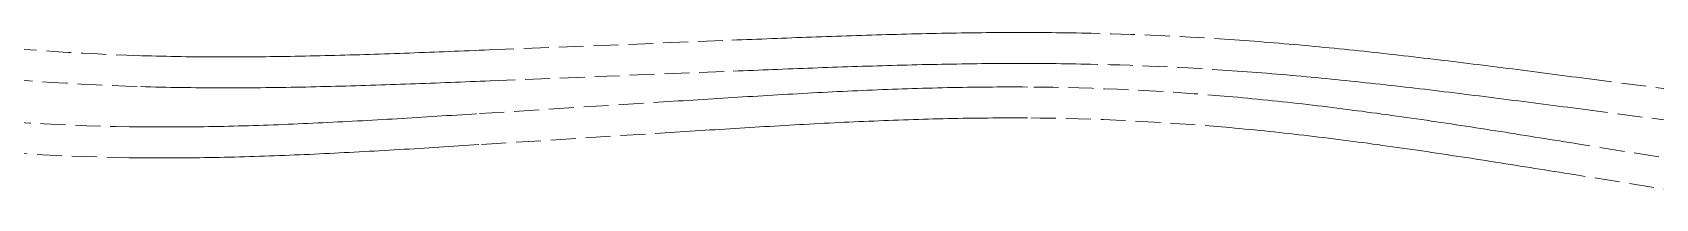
# Model space of a CAD drawing. Extents: x 0 to 531375, y 0 to 4335249.
# Drawn here: x 494580.8 to 494906.6, y 4325329.8 to 4325363 of the extents above; entities that cross this region are included whole.
import ezdxf

# ---------------------------------------------------------------- set-up
doc = ezdxf.new("R2010")
doc.units = 0
doc.linetypes.add('DASH', pattern=[0.35, 0.25, -0.1])
doc.layers.add('地铁', color=4, linetype='Continuous', lineweight=15)

# ---------------------------------------------------------------- blocks, each defined once
blk = doc.blocks.new('天津2000地铁')
at = {"layer": '地铁', "linetype": 'DASH', "ltscale": 20}
for p, q in [((-3330.93, -1877.73), (-3282.16, -1875.78)), ((-3282.16, -1875.78), (-3281.17, -1875.74)), ((-3281.17, -1875.74), (-3280.17, -1875.7)), ((-3280.17, -1875.7), (-3279.17, -1875.66)), ((-3279.17, -1875.66), (-3278.17, -1875.62)), ((-3278.17, -1875.62), (-3277.17, -1875.58)), ((-3277.17, -1875.58), (-3276.17, -1875.54)), ((-3276.17, -1875.54), (-3275.17, -1875.51)), ((-3275.17, -1875.51), (-3274.17, -1875.47)), ((-3274.17, -1875.47), (-3273.17, -1875.43)), ((-3273.17, -1875.43), (-3272.17, -1875.39)), ((-3272.17, -1875.39), (-3271.17, -1875.35)), ((-3271.17, -1875.35), (-3270.17, -1875.31)), ((-3270.17, -1875.31), (-3269.17, -1875.27)), ((-3269.17, -1875.27), (-3268.17, -1875.24)), ((-3268.17, -1875.24), (-3267.17, -1875.2)), ((-3267.17, -1875.2), (-3266.17, -1875.16)), ((-3266.17, -1875.16), (-3265.17, -1875.12)), ((-3265.17, -1875.12), (-3264.17, -1875.09)), ((-3264.17, -1875.09), (-3263.17, -1875.05)), ((-3263.17, -1875.05), (-3262.17, -1875.02)), ((-3262.17, -1875.02), (-3261.16, -1874.98)), ((-3261.16, -1874.98), (-3260.16, -1874.95)), ((-3260.16, -1874.95), (-3259.16, -1874.91)), ((-3259.16, -1874.91), (-3258.16, -1874.88)), ((-3258.16, -1874.88), (-3257.16, -1874.85)), ((-3257.16, -1874.85), (-3256.16, -1874.82)), ((-3256.16, -1874.82), (-3255.16, -1874.78)), ((-3255.16, -1874.78), (-3254.16, -1874.75)), ((-3254.16, -1874.75), (-3253.15, -1874.72)), ((-3253.15, -1874.72), (-3252.15, -1874.69)), ((-3252.15, -1874.69), (-3251.15, -1874.66)), ((-3251.15, -1874.66), (-3250.15, -1874.64)), ((-3250.15, -1874.64), (-3249.15, -1874.61)), ((-3249.15, -1874.61), (-3248.14, -1874.58)), ((-3248.14, -1874.58), (-3247.14, -1874.56)), ((-3247.14, -1874.56), (-3246.14, -1874.53)), ((-3246.14, -1874.53), (-3245.14, -1874.51)), ((-3245.14, -1874.51), (-3244.14, -1874.48)), ((-3244.14, -1874.48), (-3243.13, -1874.46)), ((-3243.13, -1874.46), (-3242.13, -1874.44)), ((-3242.13, -1874.44), (-3241.13, -1874.42)), ((-3241.13, -1874.42), (-3240.12, -1874.4)), ((-3240.12, -1874.4), (-3239.12, -1874.38)), ((-3239.12, -1874.38), (-3238.12, -1874.36)), ((-3238.12, -1874.36), (-3237.11, -1874.35)), ((-3237.11, -1874.35), (-3236.11, -1874.33)), ((-3236.11, -1874.33), (-3235.11, -1874.32)), ((-3235.11, -1874.32), (-3234.1, -1874.31)), ((-3234.1, -1874.31), (-3233.1, -1874.29)), ((-3233.1, -1874.29), (-3232.1, -1874.28)), ((-3232.1, -1874.28), (-3231.09, -1874.27)), ((-3231.09, -1874.27), (-3230.09, -1874.27)), ((-3230.09, -1874.27), (-3229.09, -1874.26)), ((-3229.09, -1874.26), (-3228.08, -1874.25)), ((-3228.08, -1874.25), (-3227.08, -1874.25)), ((-3227.08, -1874.25), (-3226.07, -1874.24)), ((-3226.07, -1874.24), (-3225.07, -1874.24)), ((-3225.07, -1874.24), (-3224.07, -1874.24)), ((-3224.07, -1874.24), (-3223.06, -1874.24)), ((-3223.06, -1874.24), (-3222.06, -1874.25)), ((-3222.06, -1874.25), (-3221.05, -1874.25)), ((-3221.05, -1874.25), (-3220.05, -1874.25)), ((-3220.05, -1874.25), (-3219.04, -1874.26)), ((-3219.04, -1874.26), (-3218.04, -1874.27)), ((-3218.04, -1874.27), (-3217.03, -1874.28)), ((-3217.03, -1874.28), (-3216.03, -1874.29)), ((-3216.03, -1874.29), (-3215.02, -1874.3)), ((-3215.02, -1874.3), (-3214.02, -1874.32)), ((-3214.02, -1874.32), (-3213.01, -1874.33)), ((-3213.01, -1874.33), (-3212.01, -1874.35)), ((-3180.3, -1875.77), (-3179.3, -1875.84)), ((-3179.3, -1875.84), (-3178.3, -1875.92)), ((-3178.3, -1875.92), (-3177.29, -1875.99)), ((-3177.29, -1875.99), (-3176.29, -1876.07)), ((-3176.29, -1876.07), (-3175.29, -1876.15)), ((-3175.29, -1876.15), (-3174.29, -1876.23)), ((-3174.29, -1876.23), (-3173.29, -1876.31)), ((-3173.29, -1876.31), (-3172.29, -1876.39)), ((-3172.29, -1876.39), (-3171.28, -1876.48)), ((-3171.28, -1876.48), (-3170.28, -1876.57)), ((-3170.28, -1876.57), (-3169.28, -1876.65)), ((-3169.28, -1876.65), (-3168.28, -1876.74)), ((-3168.28, -1876.74), (-3167.28, -1876.83)), ((-3167.28, -1876.83), (-3166.28, -1876.92)), ((-3400.69, -1878.89), (-3399.7, -1878.91)), ((-3399.7, -1878.91), (-3398.7, -1878.94)), ((-3398.7, -1878.94), (-3397.71, -1878.97)), ((-3397.71, -1878.97), (-3396.72, -1878.99)), ((-3396.72, -1878.99), (-3395.72, -1879.01)), ((-3395.72, -1879.01), (-3394.73, -1879.03)), ((-3394.73, -1879.03), (-3393.73, -1879.05)), ((-3393.73, -1879.05), (-3392.74, -1879.06)), ((-3392.74, -1879.06), (-3391.75, -1879.08)), ((-3391.75, -1879.08), (-3390.75, -1879.09)), ((-3390.75, -1879.09), (-3389.76, -1879.1)), ((-3389.76, -1879.1), (-3388.76, -1879.11)), ((-3388.76, -1879.11), (-3387.77, -1879.12)), ((-3387.77, -1879.12), (-3386.77, -1879.12)), ((-3386.77, -1879.12), (-3385.78, -1879.13)), ((-3385.78, -1879.13), (-3384.78, -1879.13)), ((-3384.78, -1879.13), (-3383.79, -1879.13)), ((-3383.79, -1879.13), (-3382.79, -1879.13)), ((-3382.79, -1879.13), (-3381.8, -1879.13)), ((-3381.8, -1879.13), (-3380.8, -1879.12)), ((-3380.8, -1879.12), (-3379.8, -1879.12)), ((-3379.8, -1879.12), (-3378.81, -1879.11)), ((-3378.81, -1879.11), (-3377.81, -1879.11)), ((-3377.81, -1879.11), (-3376.82, -1879.1)), ((-3376.82, -1879.1), (-3375.82, -1879.09)), ((-3375.82, -1879.09), (-3374.83, -1879.07)), ((-3374.83, -1879.07), (-3373.83, -1879.06)), ((-3373.83, -1879.06), (-3372.83, -1879.05)), ((-3372.83, -1879.05), (-3371.84, -1879.03)), ((-3371.84, -1879.03), (-3370.84, -1879.02)), ((-3370.84, -1879.02), (-3369.84, -1879)), ((-3369.84, -1879), (-3368.85, -1878.98)), ((-3368.85, -1878.98), (-3367.85, -1878.96)), ((-3367.85, -1878.96), (-3366.86, -1878.94)), ((-3366.86, -1878.94), (-3365.86, -1878.92)), ((-3365.86, -1878.92), (-3364.86, -1878.9)), ((-3364.86, -1878.9), (-3363.86, -1878.87)), ((-3363.86, -1878.87), (-3362.87, -1878.85)), ((-3362.87, -1878.85), (-3361.87, -1878.82)), ((-3361.87, -1878.82), (-3360.87, -1878.79)), ((-3360.87, -1878.79), (-3359.88, -1878.77)), ((-3359.88, -1878.77), (-3358.88, -1878.74)), ((-3358.88, -1878.74), (-3357.88, -1878.71)), ((-3357.88, -1878.71), (-3356.88, -1878.68)), ((-3356.88, -1878.68), (-3355.89, -1878.65)), ((-3355.89, -1878.65), (-3354.89, -1878.62)), ((-3354.89, -1878.62), (-3353.89, -1878.59)), ((-3353.89, -1878.59), (-3352.9, -1878.55)), ((-3352.9, -1878.55), (-3351.9, -1878.52)), ((-3351.9, -1878.52), (-3350.9, -1878.49)), ((-3350.9, -1878.49), (-3349.9, -1878.45)), ((-3349.9, -1878.45), (-3348.91, -1878.42)), ((-3348.91, -1878.42), (-3347.91, -1878.38)), ((-3347.91, -1878.38), (-3346.91, -1878.35)), ((-3346.91, -1878.35), (-3345.91, -1878.31)), ((-3345.91, -1878.31), (-3344.91, -1878.27)), ((-3344.91, -1878.27), (-3343.92, -1878.24)), ((-3343.92, -1878.24), (-3342.92, -1878.2)), ((-3342.92, -1878.2), (-3341.92, -1878.16)), ((-3341.92, -1878.16), (-3340.92, -1878.12)), ((-3340.92, -1878.12), (-3339.92, -1878.08)), ((-3339.92, -1878.08), (-3338.92, -1878.04)), ((-3338.92, -1878.04), (-3337.93, -1878.01)), ((-3337.93, -1878.01), (-3336.93, -1877.97)), ((-3336.93, -1877.97), (-3335.93, -1877.93)), ((-3335.93, -1877.93), (-3334.93, -1877.89)), ((-3334.93, -1877.89), (-3333.93, -1877.85)), ((-3333.93, -1877.85), (-3332.93, -1877.81)), ((-3332.93, -1877.81), (-3331.93, -1877.77)), ((-3331.93, -1877.77), (-3330.93, -1877.73)), ((-3166.28, -1876.92), (-3165.28, -1877.02)), ((-3165.28, -1877.02), (-3164.28, -1877.11)), ((-3164.28, -1877.11), (-3163.28, -1877.21)), ((-3163.28, -1877.21), (-3162.28, -1877.3)), ((-3162.28, -1877.3), (-3161.29, -1877.4)), ((-3161.29, -1877.4), (-3160.29, -1877.5)), ((-3160.29, -1877.5), (-3159.29, -1877.6)), ((-3159.29, -1877.6), (-3158.29, -1877.7)), ((-3158.29, -1877.7), (-3157.29, -1877.81)), ((-3157.29, -1877.81), (-3156.29, -1877.91)), ((-3156.29, -1877.91), (-3155.3, -1878.01)), ((-3155.3, -1878.01), (-3154.3, -1878.12)), ((-3154.3, -1878.12), (-3153.3, -1878.23)), ((-3153.3, -1878.23), (-3152.3, -1878.34)), ((-3152.3, -1878.34), (-3151.31, -1878.44)), ((-3151.31, -1878.44), (-3150.31, -1878.55)), ((-3150.31, -1878.55), (-3149.31, -1878.67)), ((-3149.31, -1878.67), (-3148.32, -1878.78)), ((-3148.32, -1878.78), (-3147.32, -1878.89)), ((-3147.32, -1878.89), (-3146.32, -1879)), ((-3146.32, -1879), (-3145.33, -1879.12)), ((-3145.33, -1879.12), (-3144.33, -1879.23)), ((-3144.33, -1879.23), (-3143.34, -1879.35)), ((-3143.34, -1879.35), (-3142.34, -1879.47)), ((-3142.34, -1879.47), (-3141.35, -1879.58)), ((-3141.35, -1879.58), (-3140.35, -1879.7)), ((-3140.35, -1879.7), (-3139.36, -1879.82)), ((-3139.36, -1879.82), (-3138.36, -1879.94)), ((-3138.36, -1879.94), (-3137.37, -1880.06)), ((-3137.37, -1880.06), (-3136.37, -1880.18)), ((-3330.69, -1883.92), (-3281.92, -1881.98)), ((-3281.92, -1881.98), (-3280.92, -1881.94)), ((-3280.92, -1881.94), (-3279.92, -1881.9)), ((-3279.92, -1881.9), (-3278.92, -1881.86)), ((-3278.92, -1881.86), (-3277.92, -1881.82)), ((-3277.92, -1881.82), (-3276.92, -1881.78)), ((-3276.92, -1881.78), (-3275.92, -1881.74)), ((-3275.92, -1881.74), (-3274.92, -1881.7)), ((-3274.92, -1881.7), (-3273.93, -1881.66)), ((-3273.93, -1881.66), (-3272.93, -1881.62)), ((-3272.93, -1881.62), (-3271.93, -1881.58)), ((-3271.93, -1881.58), (-3270.93, -1881.54)), ((-3270.93, -1881.54), (-3269.93, -1881.51)), ((-3269.93, -1881.51), (-3268.93, -1881.47)), ((-3268.93, -1881.47), (-3267.93, -1881.43)), ((-3267.93, -1881.43), (-3266.94, -1881.39)), ((-3266.94, -1881.39), (-3265.94, -1881.36)), ((-3265.94, -1881.36), (-3264.94, -1881.32)), ((-3264.94, -1881.32), (-3263.94, -1881.28)), ((-3263.94, -1881.28), (-3262.94, -1881.25)), ((-3262.94, -1881.25), (-3261.95, -1881.21)), ((-3261.95, -1881.21), (-3260.95, -1881.18)), ((-3260.95, -1881.18), (-3259.95, -1881.14)), ((-3259.95, -1881.14), (-3258.95, -1881.11)), ((-3258.95, -1881.11), (-3257.95, -1881.08)), ((-3257.95, -1881.08), (-3256.96, -1881.04)), ((-3256.96, -1881.04), (-3255.96, -1881.01)), ((-3255.96, -1881.01), (-3254.96, -1880.98)), ((-3254.96, -1880.98), (-3253.96, -1880.95)), ((-3253.96, -1880.95), (-3252.97, -1880.92)), ((-3252.97, -1880.92), (-3251.97, -1880.89)), ((-3251.97, -1880.89), (-3250.97, -1880.86)), ((-3250.97, -1880.86), (-3249.97, -1880.83)), ((-3249.97, -1880.83), (-3248.98, -1880.81)), ((-3248.98, -1880.81), (-3247.98, -1880.78)), ((-3247.98, -1880.78), (-3246.98, -1880.75)), ((-3246.98, -1880.75), (-3245.99, -1880.73)), ((-3245.99, -1880.73), (-3244.99, -1880.71)), ((-3244.99, -1880.71), (-3243.99, -1880.68)), ((-3243.99, -1880.68), (-3243, -1880.66)), ((-3243, -1880.66), (-3242, -1880.64)), ((-3242, -1880.64), (-3241, -1880.62)), ((-3241, -1880.62), (-3240.01, -1880.6)), ((-3240.01, -1880.6), (-3239.01, -1880.58)), ((-3239.01, -1880.58), (-3238.01, -1880.56)), ((-3238.01, -1880.56), (-3237.02, -1880.55)), ((-3237.02, -1880.55), (-3236.02, -1880.53)), ((-3236.02, -1880.53), (-3235.02, -1880.52)), ((-3235.02, -1880.52), (-3234.03, -1880.51)), ((-3234.03, -1880.51), (-3233.03, -1880.49)), ((-3233.03, -1880.49), (-3232.03, -1880.48)), ((-3232.03, -1880.48), (-3231.04, -1880.47)), ((-3231.04, -1880.47), (-3230.04, -1880.47)), ((-3230.04, -1880.47), (-3229.05, -1880.46)), ((-3229.05, -1880.46), (-3228.05, -1880.45)), ((-3228.05, -1880.45), (-3227.05, -1880.45)), ((-3227.05, -1880.45), (-3226.06, -1880.44)), ((-3226.06, -1880.44), (-3225.06, -1880.44)), ((-3225.06, -1880.44), (-3224.07, -1880.44)), ((-3224.07, -1880.44), (-3223.07, -1880.44)), ((-3223.07, -1880.44), (-3222.07, -1880.45)), ((-3222.07, -1880.45), (-3221.08, -1880.45)), ((-3221.08, -1880.45), (-3220.08, -1880.45)), ((-3220.08, -1880.45), (-3219.09, -1880.46)), ((-3219.09, -1880.46), (-3218.09, -1880.47)), ((-3218.09, -1880.47), (-3217.1, -1880.48)), ((-3217.1, -1880.48), (-3216.1, -1880.49)), ((-3216.1, -1880.49), (-3215.11, -1880.5)), ((-3215.11, -1880.5), (-3214.11, -1880.52)), ((-3214.11, -1880.52), (-3213.12, -1880.53)), ((-3213.12, -1880.53), (-3212.12, -1880.55)), ((-3180.74, -1881.96), (-3179.75, -1882.03)), ((-3179.75, -1882.03), (-3178.76, -1882.1)), ((-3178.76, -1882.1), (-3177.76, -1882.18)), ((-3177.76, -1882.18), (-3176.77, -1882.25)), ((-3176.77, -1882.25), (-3175.78, -1882.33)), ((-3175.78, -1882.33), (-3174.79, -1882.41)), ((-3174.79, -1882.41), (-3173.8, -1882.49)), ((-3173.8, -1882.49), (-3172.8, -1882.57)), ((-3172.8, -1882.57), (-3171.81, -1882.66)), ((-3171.81, -1882.66), (-3170.82, -1882.74)), ((-3170.82, -1882.74), (-3169.83, -1882.83)), ((-3169.83, -1882.83), (-3168.84, -1882.92)), ((-3168.84, -1882.92), (-3167.84, -1883.01)), ((-3167.84, -1883.01), (-3166.85, -1883.1)), ((-3166.85, -1883.1), (-3165.86, -1883.19)), ((-3165.86, -1883.19), (-3164.87, -1883.28)), ((-3164.87, -1883.28), (-3163.88, -1883.38)), ((-3163.88, -1883.38), (-3162.89, -1883.47)), ((-3136.37, -1880.18), (-3135.38, -1880.3)), ((-3135.38, -1880.3), (-3134.38, -1880.43)), ((-3134.38, -1880.43), (-3133.39, -1880.55)), ((-3133.39, -1880.55), (-3132.39, -1880.67)), ((-3132.39, -1880.67), (-3131.4, -1880.8)), ((-3131.4, -1880.8), (-3130.41, -1880.92)), ((-3130.41, -1880.92), (-3129.41, -1881.05)), ((-3129.41, -1881.05), (-3128.42, -1881.17)), ((-3128.42, -1881.17), (-3127.43, -1881.3)), ((-3127.43, -1881.3), (-3126.43, -1881.42)), ((-3126.43, -1881.42), (-3125.44, -1881.55)), ((-3125.44, -1881.55), (-3124.45, -1881.68)), ((-3124.45, -1881.68), (-3123.45, -1881.8)), ((-3123.45, -1881.8), (-3122.46, -1881.93)), ((-3122.46, -1881.93), (-3121.47, -1882.06)), ((-3121.47, -1882.06), (-3120.47, -1882.19)), ((-3120.47, -1882.19), (-3119.48, -1882.31)), ((-3119.48, -1882.31), (-3118.49, -1882.44)), ((-3118.49, -1882.44), (-3117.5, -1882.57)), ((-3117.5, -1882.57), (-3116.51, -1882.7)), ((-3116.51, -1882.7), (-3115.51, -1882.83)), ((-3115.51, -1882.83), (-3114.52, -1882.96)), ((-3114.52, -1882.96), (-3113.53, -1883.09)), ((-3113.53, -1883.09), (-3112.54, -1883.21)), ((-3112.54, -1883.21), (-3111.55, -1883.34)), ((-3111.55, -1883.34), (-3110.55, -1883.47)), ((-3400.88, -1885.08), (-3399.87, -1885.11)), ((-3399.87, -1885.11), (-3398.87, -1885.14)), ((-3398.87, -1885.14), (-3397.86, -1885.16)), ((-3397.86, -1885.16), (-3396.86, -1885.19)), ((-3396.86, -1885.19), (-3395.85, -1885.21)), ((-3395.85, -1885.21), (-3394.84, -1885.23)), ((-3394.84, -1885.23), (-3393.84, -1885.25)), ((-3393.84, -1885.25), (-3392.83, -1885.26)), ((-3392.83, -1885.26), (-3391.83, -1885.28)), ((-3391.83, -1885.28), (-3390.82, -1885.29)), ((-3390.82, -1885.29), (-3389.82, -1885.3)), ((-3389.82, -1885.3), (-3388.81, -1885.31)), ((-3388.81, -1885.31), (-3387.81, -1885.32)), ((-3387.81, -1885.32), (-3386.8, -1885.32)), ((-3386.8, -1885.32), (-3385.8, -1885.33)), ((-3385.8, -1885.33), (-3384.79, -1885.33)), ((-3384.79, -1885.33), (-3383.79, -1885.33)), ((-3383.79, -1885.33), (-3382.78, -1885.33)), ((-3382.78, -1885.33), (-3381.78, -1885.33)), ((-3381.78, -1885.33), (-3380.77, -1885.32)), ((-3380.77, -1885.32), (-3379.77, -1885.32)), ((-3379.77, -1885.32), (-3378.77, -1885.31)), ((-3378.77, -1885.31), (-3377.76, -1885.31)), ((-3377.76, -1885.31), (-3376.76, -1885.3)), ((-3376.76, -1885.3), (-3375.75, -1885.29)), ((-3375.75, -1885.29), (-3374.75, -1885.27)), ((-3374.75, -1885.27), (-3373.75, -1885.26)), ((-3373.75, -1885.26), (-3372.74, -1885.25)), ((-3372.74, -1885.25), (-3371.74, -1885.23)), ((-3371.74, -1885.23), (-3370.74, -1885.22)), ((-3370.74, -1885.22), (-3369.73, -1885.2)), ((-3369.73, -1885.2), (-3368.73, -1885.18)), ((-3368.73, -1885.18), (-3367.73, -1885.16)), ((-3367.73, -1885.16), (-3366.72, -1885.14)), ((-3366.72, -1885.14), (-3365.72, -1885.12)), ((-3365.72, -1885.12), (-3364.72, -1885.09)), ((-3364.72, -1885.09), (-3363.72, -1885.07)), ((-3363.72, -1885.07), (-3362.71, -1885.04)), ((-3362.71, -1885.04), (-3361.71, -1885.02)), ((-3361.71, -1885.02), (-3360.71, -1884.99)), ((-3360.71, -1884.99), (-3359.71, -1884.96)), ((-3359.71, -1884.96), (-3358.7, -1884.94)), ((-3358.7, -1884.94), (-3357.7, -1884.91)), ((-3357.7, -1884.91), (-3356.7, -1884.88)), ((-3356.7, -1884.88), (-3355.7, -1884.85)), ((-3355.7, -1884.85), (-3354.7, -1884.82)), ((-3354.7, -1884.82), (-3353.69, -1884.78)), ((-3353.69, -1884.78), (-3352.69, -1884.75)), ((-3352.69, -1884.75), (-3351.69, -1884.72)), ((-3351.69, -1884.72), (-3350.69, -1884.68)), ((-3350.69, -1884.68), (-3349.69, -1884.65)), ((-3349.69, -1884.65), (-3348.69, -1884.61)), ((-3348.69, -1884.61), (-3347.69, -1884.58)), ((-3347.69, -1884.58), (-3346.69, -1884.54)), ((-3346.69, -1884.54), (-3345.69, -1884.51)), ((-3345.69, -1884.51), (-3344.69, -1884.47)), ((-3344.69, -1884.47), (-3343.68, -1884.43)), ((-3343.68, -1884.43), (-3342.68, -1884.39)), ((-3342.68, -1884.39), (-3341.68, -1884.36)), ((-3341.68, -1884.36), (-3340.68, -1884.32)), ((-3340.68, -1884.32), (-3339.68, -1884.28)), ((-3339.68, -1884.28), (-3338.68, -1884.24)), ((-3338.68, -1884.24), (-3337.68, -1884.2)), ((-3337.68, -1884.2), (-3336.68, -1884.16)), ((-3336.68, -1884.16), (-3335.68, -1884.12)), ((-3335.68, -1884.12), (-3334.68, -1884.08)), ((-3334.68, -1884.08), (-3333.68, -1884.04)), ((-3333.68, -1884.04), (-3332.69, -1884)), ((-3332.69, -1884), (-3331.69, -1883.96)), ((-3331.69, -1883.96), (-3330.69, -1883.92)), ((-3270.97, -1886.62), (-3271.97, -1886.67)), ((-3269.97, -1886.56), (-3270.97, -1886.62)), ((-3268.97, -1886.51), (-3269.97, -1886.56)), ((-3267.97, -1886.45), (-3268.97, -1886.51)), ((-3266.97, -1886.4), (-3267.97, -1886.45)), ((-3265.97, -1886.34), (-3266.97, -1886.4)), ((-3264.97, -1886.29), (-3265.97, -1886.34)), ((-3263.97, -1886.24), (-3264.97, -1886.29)), ((-3262.97, -1886.19), (-3263.97, -1886.24)), ((-3261.96, -1886.14), (-3262.97, -1886.19)), ((-3260.96, -1886.09), (-3261.96, -1886.14)), ((-3259.96, -1886.04), (-3260.96, -1886.09)), ((-3258.96, -1885.99), (-3259.96, -1886.04)), ((-3257.96, -1885.95), (-3258.96, -1885.99)), ((-3256.96, -1885.9), (-3257.96, -1885.95)), ((-3255.95, -1885.86), (-3256.96, -1885.9)), ((-3254.95, -1885.81), (-3255.95, -1885.86)), ((-3253.95, -1885.77), (-3254.95, -1885.81)), ((-3252.95, -1885.73), (-3253.95, -1885.77)), ((-3251.94, -1885.69), (-3252.95, -1885.73)), ((-3250.94, -1885.65), (-3251.94, -1885.69)), ((-3249.94, -1885.62), (-3250.94, -1885.65)), ((-3248.93, -1885.58), (-3249.94, -1885.62)), ((-3247.93, -1885.54), (-3248.93, -1885.58)), ((-3246.93, -1885.51), (-3247.93, -1885.54)), ((-3245.92, -1885.48), (-3246.93, -1885.51)), ((-3244.92, -1885.45), (-3245.92, -1885.48)), ((-3243.92, -1885.42), (-3244.92, -1885.45)), ((-3242.91, -1885.39), (-3243.92, -1885.42)), ((-3241.91, -1885.36), (-3242.91, -1885.39)), ((-3240.9, -1885.34), (-3241.91, -1885.36)), ((-3239.9, -1885.31), (-3240.9, -1885.34)), ((-3238.9, -1885.29), (-3239.9, -1885.31)), ((-3237.89, -1885.27), (-3238.9, -1885.29)), ((-3236.89, -1885.25), (-3237.89, -1885.27)), ((-3235.88, -1885.23), (-3236.89, -1885.25)), ((-3234.88, -1885.22), (-3235.88, -1885.23)), ((-3233.87, -1885.2), (-3234.88, -1885.22)), ((-3232.87, -1885.19), (-3233.87, -1885.2)), ((-3231.86, -1885.18), (-3232.87, -1885.19)), ((-3230.86, -1885.17), (-3231.86, -1885.18)), ((-3229.85, -1885.16), (-3230.86, -1885.17)), ((-3228.84, -1885.15), (-3229.85, -1885.16)), ((-3227.84, -1885.15), (-3228.84, -1885.15)), ((-3226.83, -1885.15), (-3227.84, -1885.15)), ((-3225.83, -1885.15), (-3226.83, -1885.15)), ((-3224.82, -1885.15), (-3225.83, -1885.15)), ((-3223.81, -1885.15), (-3224.82, -1885.15)), ((-3222.81, -1885.16), (-3223.81, -1885.15)), ((-3162.89, -1883.47), (-3161.9, -1883.57)), ((-3161.9, -1883.57), (-3160.9, -1883.67)), ((-3160.9, -1883.67), (-3159.91, -1883.77)), ((-3159.91, -1883.77), (-3158.92, -1883.87)), ((-3158.92, -1883.87), (-3157.93, -1883.97)), ((-3157.93, -1883.97), (-3156.94, -1884.08)), ((-3156.94, -1884.08), (-3155.95, -1884.18)), ((-3155.95, -1884.18), (-3154.96, -1884.29)), ((-3154.96, -1884.29), (-3153.97, -1884.39)), ((-3153.97, -1884.39), (-3152.97, -1884.5)), ((-3152.97, -1884.5), (-3151.98, -1884.61)), ((-3151.98, -1884.61), (-3150.99, -1884.72)), ((-3150.99, -1884.72), (-3150, -1884.83)), ((-3150, -1884.83), (-3149.01, -1884.94)), ((-3149.01, -1884.94), (-3148.02, -1885.05)), ((-3148.02, -1885.05), (-3147.03, -1885.16)), ((-3147.03, -1885.16), (-3146.04, -1885.28)), ((-3146.04, -1885.28), (-3145.05, -1885.39)), ((-3145.05, -1885.39), (-3144.05, -1885.51)), ((-3144.05, -1885.51), (-3143.06, -1885.62)), ((-3143.06, -1885.62), (-3142.07, -1885.74)), ((-3142.07, -1885.74), (-3141.08, -1885.86)), ((-3141.08, -1885.86), (-3140.09, -1885.98)), ((-3140.09, -1885.98), (-3139.1, -1886.1)), ((-3139.1, -1886.1), (-3138.11, -1886.22)), ((-3138.11, -1886.22), (-3137.12, -1886.34)), ((-3137.12, -1886.34), (-3136.13, -1886.46)), ((-3136.13, -1886.46), (-3135.14, -1886.58)), ((-3135.14, -1886.58), (-3134.15, -1886.7)), ((-3110.55, -1883.47), (-3082.35, -1887.14)), ((-3292.95, -1887.96), (-3333.39, -1890.52)), ((-3291.96, -1887.9), (-3292.95, -1887.96)), ((-3290.96, -1887.83), (-3291.96, -1887.9)), ((-3289.96, -1887.77), (-3290.96, -1887.83)), ((-3288.96, -1887.71), (-3289.96, -1887.77)), ((-3287.96, -1887.64), (-3288.96, -1887.71)), ((-3286.96, -1887.58), (-3287.96, -1887.64)), ((-3285.97, -1887.52), (-3286.96, -1887.58)), ((-3284.97, -1887.46), (-3285.97, -1887.52)), ((-3283.97, -1887.39), (-3284.97, -1887.46)), ((-3282.97, -1887.33), (-3283.97, -1887.39)), ((-3281.97, -1887.27), (-3282.97, -1887.33)), ((-3280.97, -1887.21), (-3281.97, -1887.27)), ((-3279.97, -1887.15), (-3280.97, -1887.21)), ((-3278.97, -1887.09), (-3279.97, -1887.15)), ((-3277.97, -1887.03), (-3278.97, -1887.09)), ((-3276.97, -1886.97), (-3277.97, -1887.03)), ((-3275.97, -1886.91), (-3276.97, -1886.97)), ((-3274.97, -1886.85), (-3275.97, -1886.91)), ((-3273.97, -1886.79), (-3274.97, -1886.85)), ((-3272.97, -1886.73), (-3273.97, -1886.79)), ((-3271.97, -1886.67), (-3272.97, -1886.73)), ((-3180.63, -1887.22), (-3181.63, -1887.13)), ((-3179.63, -1887.31), (-3180.63, -1887.22)), ((-3178.63, -1887.4), (-3179.63, -1887.31)), ((-3177.63, -1887.5), (-3178.63, -1887.4)), ((-3176.63, -1887.6), (-3177.63, -1887.5)), ((-3175.63, -1887.7), (-3176.63, -1887.6)), ((-3174.62, -1887.8), (-3175.63, -1887.7)), ((-3173.62, -1887.9), (-3174.62, -1887.8)), ((-3172.62, -1888.01), (-3173.62, -1887.9)), ((-3171.62, -1888.11), (-3172.62, -1888.01)), ((-3170.63, -1888.22), (-3171.62, -1888.11)), ((-3169.63, -1888.33), (-3170.63, -1888.22)), ((-3168.63, -1888.44), (-3169.63, -1888.33)), ((-3167.63, -1888.56), (-3168.63, -1888.44)), ((-3166.63, -1888.67), (-3167.63, -1888.56)), ((-3165.63, -1888.79), (-3166.63, -1888.67)), ((-3164.63, -1888.91), (-3165.63, -1888.79)), ((-3163.64, -1889.03), (-3164.63, -1888.91)), ((-3162.64, -1889.15), (-3163.64, -1889.03)), ((-3161.64, -1889.27), (-3162.64, -1889.15)), ((-3160.65, -1889.39), (-3161.64, -1889.27)), ((-3159.65, -1889.52), (-3160.65, -1889.39)), ((-3158.65, -1889.65), (-3159.65, -1889.52)), ((-3157.66, -1889.77), (-3158.65, -1889.65)), ((-3156.66, -1889.9), (-3157.66, -1889.77)), ((-3155.67, -1890.03), (-3156.66, -1889.9)), ((-3134.15, -1886.7), (-3133.16, -1886.83)), ((-3133.16, -1886.83), (-3132.17, -1886.95)), ((-3132.17, -1886.95), (-3131.18, -1887.07)), ((-3131.18, -1887.07), (-3130.18, -1887.2)), ((-3130.18, -1887.2), (-3129.19, -1887.32)), ((-3129.19, -1887.32), (-3128.2, -1887.45)), ((-3128.2, -1887.45), (-3127.21, -1887.57)), ((-3127.21, -1887.57), (-3126.22, -1887.7)), ((-3126.22, -1887.7), (-3125.23, -1887.83)), ((-3125.23, -1887.83), (-3124.24, -1887.95)), ((-3124.24, -1887.95), (-3123.25, -1888.08)), ((-3123.25, -1888.08), (-3122.26, -1888.21)), ((-3122.26, -1888.21), (-3121.27, -1888.33)), ((-3121.27, -1888.33), (-3120.28, -1888.46)), ((-3120.28, -1888.46), (-3119.28, -1888.59)), ((-3119.28, -1888.59), (-3118.29, -1888.72)), ((-3118.29, -1888.72), (-3117.3, -1888.85)), ((-3117.3, -1888.85), (-3116.31, -1888.98)), ((-3116.31, -1888.98), (-3115.32, -1889.1)), ((-3115.32, -1889.1), (-3114.33, -1889.23)), ((-3114.33, -1889.23), (-3113.34, -1889.36)), ((-3113.34, -1889.36), (-3112.35, -1889.49)), ((-3112.35, -1889.49), (-3111.35, -1889.62)), ((-3111.35, -1889.62), (-3083.15, -1893.29)), ((-3402.09, -1893.14), (-3403.09, -1893.13)), ((-3401.1, -1893.15), (-3402.09, -1893.14)), ((-3400.11, -1893.16), (-3401.1, -1893.15)), ((-3399.11, -1893.17), (-3400.11, -1893.16)), ((-3398.12, -1893.17), (-3399.11, -1893.17)), ((-3397.13, -1893.17), (-3398.12, -1893.17)), ((-3396.13, -1893.17), (-3397.13, -1893.17)), ((-3395.14, -1893.17), (-3396.13, -1893.17)), ((-3394.14, -1893.17), (-3395.14, -1893.17)), ((-3393.15, -1893.17), (-3394.14, -1893.17)), ((-3392.16, -1893.16), (-3393.15, -1893.17)), ((-3391.16, -1893.15), (-3392.16, -1893.16)), ((-3390.17, -1893.14), (-3391.16, -1893.15)), ((-3389.17, -1893.13), (-3390.17, -1893.14)), ((-3388.18, -1893.11), (-3389.17, -1893.13)), ((-3387.18, -1893.1), (-3388.18, -1893.11)), ((-3386.19, -1893.08), (-3387.18, -1893.1)), ((-3385.19, -1893.06), (-3386.19, -1893.08)), ((-3384.2, -1893.04), (-3385.19, -1893.06)), ((-3383.21, -1893.02), (-3384.2, -1893.04)), ((-3382.21, -1892.99), (-3383.21, -1893.02)), ((-3381.22, -1892.97), (-3382.21, -1892.99)), ((-3380.22, -1892.94), (-3381.22, -1892.97)), ((-3379.23, -1892.91), (-3380.22, -1892.94)), ((-3378.23, -1892.88), (-3379.23, -1892.91)), ((-3377.24, -1892.85), (-3378.23, -1892.88)), ((-3376.24, -1892.81), (-3377.24, -1892.85)), ((-3375.25, -1892.78), (-3376.24, -1892.81)), ((-3374.25, -1892.74), (-3375.25, -1892.78)), ((-3373.25, -1892.71), (-3374.25, -1892.74)), ((-3372.26, -1892.67), (-3373.25, -1892.71)), ((-3371.26, -1892.63), (-3372.26, -1892.67)), ((-3370.27, -1892.59), (-3371.26, -1892.63)), ((-3369.27, -1892.55), (-3370.27, -1892.59)), ((-3368.28, -1892.5), (-3369.27, -1892.55)), ((-3367.28, -1892.46), (-3368.28, -1892.5)), ((-3366.29, -1892.41), (-3367.28, -1892.46)), ((-3365.29, -1892.37), (-3366.29, -1892.41)), ((-3364.3, -1892.32), (-3365.29, -1892.37)), ((-3363.3, -1892.27), (-3364.3, -1892.32)), ((-3362.3, -1892.22), (-3363.3, -1892.27)), ((-3361.31, -1892.17), (-3362.3, -1892.22)), ((-3360.31, -1892.12), (-3361.31, -1892.17)), ((-3359.32, -1892.07), (-3360.31, -1892.12)), ((-3358.32, -1892.02), (-3359.32, -1892.07)), ((-3357.32, -1891.96), (-3358.32, -1892.02)), ((-3356.33, -1891.91), (-3357.32, -1891.96)), ((-3355.33, -1891.85), (-3356.33, -1891.91)), ((-3354.33, -1891.8), (-3355.33, -1891.85)), ((-3353.34, -1891.74), (-3354.33, -1891.8)), ((-3352.34, -1891.68), (-3353.34, -1891.74)), ((-3351.35, -1891.63), (-3352.34, -1891.68)), ((-3350.35, -1891.57), (-3351.35, -1891.63)), ((-3349.35, -1891.51), (-3350.35, -1891.57)), ((-3348.36, -1891.45), (-3349.35, -1891.51)), ((-3347.36, -1891.39), (-3348.36, -1891.45)), ((-3346.36, -1891.33), (-3347.36, -1891.39)), ((-3345.36, -1891.27), (-3346.36, -1891.33)), ((-3344.37, -1891.21), (-3345.36, -1891.27)), ((-3343.37, -1891.15), (-3344.37, -1891.21)), ((-3342.37, -1891.09), (-3343.37, -1891.15)), ((-3341.38, -1891.02), (-3342.37, -1891.09)), ((-3340.38, -1890.96), (-3341.38, -1891.02)), ((-3339.38, -1890.9), (-3340.38, -1890.96)), ((-3338.38, -1890.84), (-3339.38, -1890.9)), ((-3337.39, -1890.77), (-3338.38, -1890.84)), ((-3336.39, -1890.71), (-3337.39, -1890.77)), ((-3335.39, -1890.65), (-3336.39, -1890.71)), ((-3334.39, -1890.58), (-3335.39, -1890.65)), ((-3333.39, -1890.52), (-3334.39, -1890.58)), ((-3276.61, -1893.16), (-3277.6, -1893.22)), ((-3275.61, -1893.1), (-3276.61, -1893.16)), ((-3274.61, -1893.04), (-3275.61, -1893.1)), ((-3273.62, -1892.98), (-3274.61, -1893.04)), ((-3272.62, -1892.92), (-3273.62, -1892.98)), ((-3271.62, -1892.86), (-3272.62, -1892.92)), ((-3270.63, -1892.81), (-3271.62, -1892.86)), ((-3269.63, -1892.75), (-3270.63, -1892.81)), ((-3268.63, -1892.7), (-3269.63, -1892.75)), ((-3267.64, -1892.64), (-3268.63, -1892.7)), ((-3266.64, -1892.59), (-3267.64, -1892.64)), ((-3265.64, -1892.54), (-3266.64, -1892.59)), ((-3264.65, -1892.48), (-3265.64, -1892.54)), ((-3263.65, -1892.43), (-3264.65, -1892.48)), ((-3262.66, -1892.38), (-3263.65, -1892.43)), ((-3261.66, -1892.33), (-3262.66, -1892.38)), ((-3260.66, -1892.28), (-3261.66, -1892.33)), ((-3259.67, -1892.23), (-3260.66, -1892.28)), ((-3258.67, -1892.19), (-3259.67, -1892.23)), ((-3257.68, -1892.14), (-3258.67, -1892.19)), ((-3256.68, -1892.1), (-3257.68, -1892.14)), ((-3255.68, -1892.05), (-3256.68, -1892.1)), ((-3254.69, -1892.01), (-3255.68, -1892.05)), ((-3253.69, -1891.97), (-3254.69, -1892.01)), ((-3252.7, -1891.93), (-3253.69, -1891.97)), ((-3251.7, -1891.89), (-3252.7, -1891.93)), ((-3250.71, -1891.85), (-3251.7, -1891.89)), ((-3249.71, -1891.81), (-3250.71, -1891.85)), ((-3248.71, -1891.77), (-3249.71, -1891.81)), ((-3247.72, -1891.74), (-3248.71, -1891.77)), ((-3246.72, -1891.71), (-3247.72, -1891.74)), ((-3245.73, -1891.67), (-3246.72, -1891.71)), ((-3244.73, -1891.64), (-3245.73, -1891.67)), ((-3243.74, -1891.61), (-3244.73, -1891.64)), ((-3242.74, -1891.59), (-3243.74, -1891.61)), ((-3241.75, -1891.56), (-3242.74, -1891.59)), ((-3240.75, -1891.53), (-3241.75, -1891.56)), ((-3239.76, -1891.51), (-3240.75, -1891.53)), ((-3238.76, -1891.49), (-3239.76, -1891.51)), ((-3237.77, -1891.47), (-3238.76, -1891.49)), ((-3236.77, -1891.45), (-3237.77, -1891.47)), ((-3235.78, -1891.43), (-3236.77, -1891.45)), ((-3234.78, -1891.41), (-3235.78, -1891.43)), ((-3233.79, -1891.4), (-3234.78, -1891.41)), ((-3232.79, -1891.39), (-3233.79, -1891.4)), ((-3231.8, -1891.38), (-3232.79, -1891.39)), ((-3230.8, -1891.37), (-3231.8, -1891.38)), ((-3229.81, -1891.36), (-3230.8, -1891.37)), ((-3228.81, -1891.35), (-3229.81, -1891.36)), ((-3227.82, -1891.35), (-3228.81, -1891.35)), ((-3226.83, -1891.35), (-3227.82, -1891.35)), ((-3225.83, -1891.35), (-3226.83, -1891.35)), ((-3224.84, -1891.35), (-3225.83, -1891.35)), ((-3223.84, -1891.35), (-3224.84, -1891.35)), ((-3222.85, -1891.36), (-3223.84, -1891.35)), ((-3154.67, -1890.17), (-3155.67, -1890.03)), ((-3153.68, -1890.3), (-3154.67, -1890.17)), ((-3152.68, -1890.43), (-3153.68, -1890.3)), ((-3151.69, -1890.57), (-3152.68, -1890.43)), ((-3150.69, -1890.7), (-3151.69, -1890.57)), ((-3149.7, -1890.84), (-3150.69, -1890.7)), ((-3148.71, -1890.98), (-3149.7, -1890.84)), ((-3147.71, -1891.12), (-3148.71, -1890.98)), ((-3146.72, -1891.26), (-3147.71, -1891.12)), ((-3145.72, -1891.4), (-3146.72, -1891.26)), ((-3144.73, -1891.55), (-3145.72, -1891.4)), ((-3143.74, -1891.69), (-3144.73, -1891.55)), ((-3142.75, -1891.83), (-3143.74, -1891.69)), ((-3141.75, -1891.98), (-3142.75, -1891.83)), ((-3140.76, -1892.12), (-3141.75, -1891.98)), ((-3139.77, -1892.27), (-3140.76, -1892.12)), ((-3138.78, -1892.42), (-3139.77, -1892.27)), ((-3137.79, -1892.57), (-3138.78, -1892.42)), ((-3136.8, -1892.72), (-3137.79, -1892.57)), ((-3135.81, -1892.87), (-3136.8, -1892.72)), ((-3134.82, -1893.02), (-3135.81, -1892.87)), ((-3133.83, -1893.17), (-3134.82, -1893.02)), ((-3132.84, -1893.32), (-3133.83, -1893.17)), ((-3292.56, -1894.15), (-3333, -1896.71)), ((-3291.56, -1894.08), (-3292.56, -1894.15)), ((-3290.57, -1894.02), (-3291.56, -1894.08)), ((-3289.57, -1893.96), (-3290.57, -1894.02)), ((-3288.57, -1893.89), (-3289.57, -1893.96)), ((-3287.57, -1893.83), (-3288.57, -1893.89)), ((-3286.58, -1893.77), (-3287.57, -1893.83)), ((-3285.58, -1893.71), (-3286.58, -1893.77)), ((-3284.58, -1893.64), (-3285.58, -1893.71)), ((-3283.58, -1893.58), (-3284.58, -1893.64)), ((-3282.59, -1893.52), (-3283.58, -1893.58)), ((-3281.59, -1893.46), (-3282.59, -1893.52)), ((-3280.59, -1893.4), (-3281.59, -1893.46)), ((-3279.6, -1893.34), (-3280.59, -1893.4)), ((-3278.6, -1893.28), (-3279.6, -1893.34)), ((-3277.6, -1893.22), (-3278.6, -1893.28)), ((-3181.19, -1893.39), (-3182.19, -1893.3)), ((-3180.2, -1893.48), (-3181.19, -1893.39)), ((-3179.21, -1893.58), (-3180.2, -1893.48)), ((-3178.22, -1893.67), (-3179.21, -1893.58)), ((-3177.23, -1893.77), (-3178.22, -1893.67)), ((-3176.25, -1893.87), (-3177.23, -1893.77)), ((-3175.26, -1893.97), (-3176.25, -1893.87)), ((-3174.27, -1894.07), (-3175.26, -1893.97)), ((-3173.28, -1894.17), (-3174.27, -1894.07)), ((-3172.29, -1894.28), (-3173.28, -1894.17)), ((-3171.3, -1894.38), (-3172.29, -1894.28)), ((-3170.31, -1894.49), (-3171.3, -1894.38)), ((-3169.32, -1894.6), (-3170.31, -1894.49)), ((-3168.33, -1894.72), (-3169.32, -1894.6)), ((-3167.35, -1894.83), (-3168.33, -1894.72)), ((-3166.36, -1894.95), (-3167.35, -1894.83)), ((-3165.37, -1895.06), (-3166.36, -1894.95)), ((-3164.38, -1895.18), (-3165.37, -1895.06)), ((-3163.39, -1895.3), (-3164.38, -1895.18)), ((-3162.4, -1895.42), (-3163.39, -1895.3)), ((-3161.42, -1895.55), (-3162.4, -1895.42)), ((-3160.43, -1895.67), (-3161.42, -1895.55)), ((-3159.44, -1895.8), (-3160.43, -1895.67)), ((-3158.45, -1895.92), (-3159.44, -1895.8)), ((-3157.46, -1896.05), (-3158.45, -1895.92)), ((-3156.48, -1896.18), (-3157.46, -1896.05)), ((-3155.49, -1896.31), (-3156.48, -1896.18)), ((-3154.5, -1896.44), (-3155.49, -1896.31)), ((-3153.51, -1896.58), (-3154.5, -1896.44)), ((-3131.85, -1893.47), (-3132.84, -1893.32)), ((-3130.86, -1893.63), (-3131.85, -1893.47)), ((-3129.87, -1893.78), (-3130.86, -1893.63)), ((-3128.88, -1893.93), (-3129.87, -1893.78)), ((-3127.89, -1894.09), (-3128.88, -1893.93)), ((-3126.9, -1894.24), (-3127.89, -1894.09)), ((-3125.91, -1894.4), (-3126.9, -1894.24)), ((-3124.92, -1894.55), (-3125.91, -1894.4)), ((-3123.93, -1894.71), (-3124.92, -1894.55)), ((-3122.94, -1894.87), (-3123.93, -1894.71)), ((-3121.95, -1895.02), (-3122.94, -1894.87)), ((-3120.96, -1895.18), (-3121.95, -1895.02)), ((-3119.98, -1895.34), (-3120.96, -1895.18)), ((-3118.99, -1895.49), (-3119.98, -1895.34)), ((-3118, -1895.65), (-3118.99, -1895.49)), ((-3117.01, -1895.81), (-3118, -1895.65)), ((-3116.02, -1895.97), (-3117.01, -1895.81)), ((-3115.04, -1896.12), (-3116.02, -1895.97)), ((-3114.05, -1896.28), (-3115.04, -1896.12)), ((-3113.06, -1896.44), (-3114.05, -1896.28)), ((-3112.07, -1896.6), (-3113.06, -1896.44)), ((-3402.17, -1899.34), (-3403.17, -1899.33)), ((-3401.16, -1899.35), (-3402.17, -1899.34)), ((-3400.16, -1899.36), (-3401.16, -1899.35)), ((-3399.15, -1899.37), (-3400.16, -1899.36)), ((-3398.14, -1899.37), (-3399.15, -1899.37)), ((-3397.14, -1899.37), (-3398.14, -1899.37)), ((-3396.13, -1899.37), (-3397.14, -1899.37)), ((-3395.12, -1899.37), (-3396.13, -1899.37)), ((-3394.12, -1899.37), (-3395.12, -1899.37)), ((-3393.11, -1899.37), (-3394.12, -1899.37)), ((-3392.11, -1899.36), (-3393.11, -1899.37)), ((-3391.1, -1899.35), (-3392.11, -1899.36)), ((-3390.09, -1899.34), (-3391.1, -1899.35)), ((-3389.09, -1899.33), (-3390.09, -1899.34)), ((-3388.08, -1899.31), (-3389.09, -1899.33)), ((-3387.08, -1899.3), (-3388.08, -1899.31)), ((-3386.07, -1899.28), (-3387.08, -1899.3)), ((-3385.07, -1899.26), (-3386.07, -1899.28)), ((-3384.06, -1899.24), (-3385.07, -1899.26)), ((-3383.06, -1899.21), (-3384.06, -1899.24)), ((-3382.05, -1899.19), (-3383.06, -1899.21)), ((-3381.05, -1899.16), (-3382.05, -1899.19)), ((-3380.05, -1899.14), (-3381.05, -1899.16)), ((-3379.04, -1899.11), (-3380.05, -1899.14)), ((-3378.04, -1899.08), (-3379.04, -1899.11)), ((-3377.03, -1899.04), (-3378.04, -1899.08)), ((-3376.03, -1899.01), (-3377.03, -1899.04)), ((-3375.03, -1898.98), (-3376.03, -1899.01)), ((-3374.02, -1898.94), (-3375.03, -1898.98)), ((-3373.02, -1898.9), (-3374.02, -1898.94)), ((-3372.02, -1898.86), (-3373.02, -1898.9)), ((-3371.01, -1898.82), (-3372.02, -1898.86)), ((-3370.01, -1898.78), (-3371.01, -1898.82)), ((-3369.01, -1898.74), (-3370.01, -1898.78)), ((-3368.01, -1898.7), (-3369.01, -1898.74)), ((-3367, -1898.65), (-3368.01, -1898.7)), ((-3366, -1898.61), (-3367, -1898.65)), ((-3365, -1898.56), (-3366, -1898.61)), ((-3364, -1898.51), (-3365, -1898.56)), ((-3362.99, -1898.46), (-3364, -1898.51)), ((-3361.99, -1898.41), (-3362.99, -1898.46)), ((-3360.99, -1898.36), (-3361.99, -1898.41)), ((-3359.99, -1898.31), (-3360.99, -1898.36)), ((-3358.99, -1898.26), (-3359.99, -1898.31)), ((-3357.99, -1898.21), (-3358.99, -1898.26)), ((-3356.99, -1898.15), (-3357.99, -1898.21)), ((-3355.99, -1898.1), (-3356.99, -1898.15)), ((-3354.98, -1898.04), (-3355.99, -1898.1)), ((-3353.98, -1897.99), (-3354.98, -1898.04)), ((-3352.98, -1897.93), (-3353.98, -1897.99)), ((-3351.98, -1897.87), (-3352.98, -1897.93)), ((-3350.98, -1897.82), (-3351.98, -1897.87)), ((-3349.98, -1897.76), (-3350.98, -1897.82)), ((-3348.98, -1897.7), (-3349.98, -1897.76)), ((-3347.98, -1897.64), (-3348.98, -1897.7)), ((-3346.98, -1897.58), (-3347.98, -1897.64)), ((-3345.98, -1897.52), (-3346.98, -1897.58)), ((-3344.99, -1897.46), (-3345.98, -1897.52)), ((-3343.99, -1897.4), (-3344.99, -1897.46)), ((-3342.99, -1897.34), (-3343.99, -1897.4)), ((-3341.99, -1897.27), (-3342.99, -1897.34)), ((-3340.99, -1897.21), (-3341.99, -1897.27)), ((-3339.99, -1897.15), (-3340.99, -1897.21)), ((-3338.99, -1897.09), (-3339.99, -1897.15)), ((-3337.99, -1897.02), (-3338.99, -1897.09)), ((-3336.99, -1896.96), (-3337.99, -1897.02)), ((-3336, -1896.9), (-3336.99, -1896.96)), ((-3335, -1896.83), (-3336, -1896.9)), ((-3334, -1896.77), (-3335, -1896.83)), ((-3333, -1896.71), (-3334, -1896.77)), ((-3152.53, -1896.71), (-3153.51, -1896.58)), ((-3151.54, -1896.85), (-3152.53, -1896.71)), ((-3150.55, -1896.98), (-3151.54, -1896.85)), ((-3149.57, -1897.12), (-3150.55, -1896.98)), ((-3148.58, -1897.26), (-3149.57, -1897.12)), ((-3147.59, -1897.4), (-3148.58, -1897.26)), ((-3146.61, -1897.54), (-3147.59, -1897.4)), ((-3145.62, -1897.68), (-3146.61, -1897.54)), ((-3144.63, -1897.82), (-3145.62, -1897.68)), ((-3143.65, -1897.97), (-3144.63, -1897.82)), ((-3142.66, -1898.11), (-3143.65, -1897.97)), ((-3141.67, -1898.26), (-3142.66, -1898.11)), ((-3140.69, -1898.4), (-3141.67, -1898.26)), ((-3139.7, -1898.55), (-3140.69, -1898.4)), ((-3138.71, -1898.7), (-3139.7, -1898.55)), ((-3137.73, -1898.85), (-3138.71, -1898.7)), ((-3136.74, -1899), (-3137.73, -1898.85)), ((-3135.75, -1899.15), (-3136.74, -1899)), ((-3134.77, -1899.3), (-3135.75, -1899.15)), ((-3133.78, -1899.45), (-3134.77, -1899.3)), ((-3132.79, -1899.6), (-3133.78, -1899.45)), ((-3131.81, -1899.75), (-3132.79, -1899.6)), ((-3082.26, -1901.37), (-3112.07, -1896.6)), ((-3130.82, -1899.91), (-3131.81, -1899.75)), ((-3129.83, -1900.06), (-3130.82, -1899.91)), ((-3128.85, -1900.21), (-3129.83, -1900.06)), ((-3127.86, -1900.37), (-3128.85, -1900.21)), ((-3126.87, -1900.52), (-3127.86, -1900.37)), ((-3125.89, -1900.68), (-3126.87, -1900.52)), ((-3124.9, -1900.83), (-3125.89, -1900.68)), ((-3123.91, -1900.99), (-3124.9, -1900.83)), ((-3122.93, -1901.15), (-3123.91, -1900.99)), ((-3121.94, -1901.3), (-3122.93, -1901.15)), ((-3120.95, -1901.46), (-3121.94, -1901.3)), ((-3119.96, -1901.62), (-3120.95, -1901.46)), ((-3118.98, -1901.77), (-3119.96, -1901.62)), ((-3117.99, -1901.93), (-3118.98, -1901.77)), ((-3117, -1902.09), (-3117.99, -1901.93)), ((-3116.02, -1902.25), (-3117, -1902.09)), ((-3115.03, -1902.4), (-3116.02, -1902.25)), ((-3114.04, -1902.56), (-3115.03, -1902.4)), ((-3113.05, -1902.72), (-3114.04, -1902.56)), ((-3083.24, -1907.49), (-3113.05, -1902.72))]:
    blk.add_line(p, q, dxfattribs=at)
for centre, radius, start, end in [((-3385.73, -1382.24), 496.87, 262.8394, 268.2741), ((-3240.06, -1877.5), 3.1, 91.0525, 91.1098), ((-3223.14, -2477.4), 603.15, 85.92672, 88.9425), ((-3152.64, -1881.42), 3.1, 83.7591, 83.8164), ((-3385.72, -1382.18), 503.13, 262.839, 268.2737), ((-3223.14, -2477.3), 596.85, 85.92647, 88.94225), ((-3257.82, -1889.04), 3.1, 92.5924, 92.6497), ((-3226.21, -2388.29), 503.14, 84.9172, 89.6131), ((-3396.59, -1446.27), 446.9, 263.285, 269.1675), ((-3226.2, -2388.21), 496.86, 84.9176, 89.6135), ((-3396.59, -1446.27), 453.1, 263.2846, 269.1679)]:
    blk.add_arc(centre, radius, start, end, dxfattribs=at)

msp = doc.modelspace()

# ---------------------------------------------------------------- block references
at = {"layer": '地铁', "color": 1}
msp.add_blockref('天津2000地铁', (498003.38431, 4327237.28522), dxfattribs=at)

doc.saveas('drawing.dxf')
